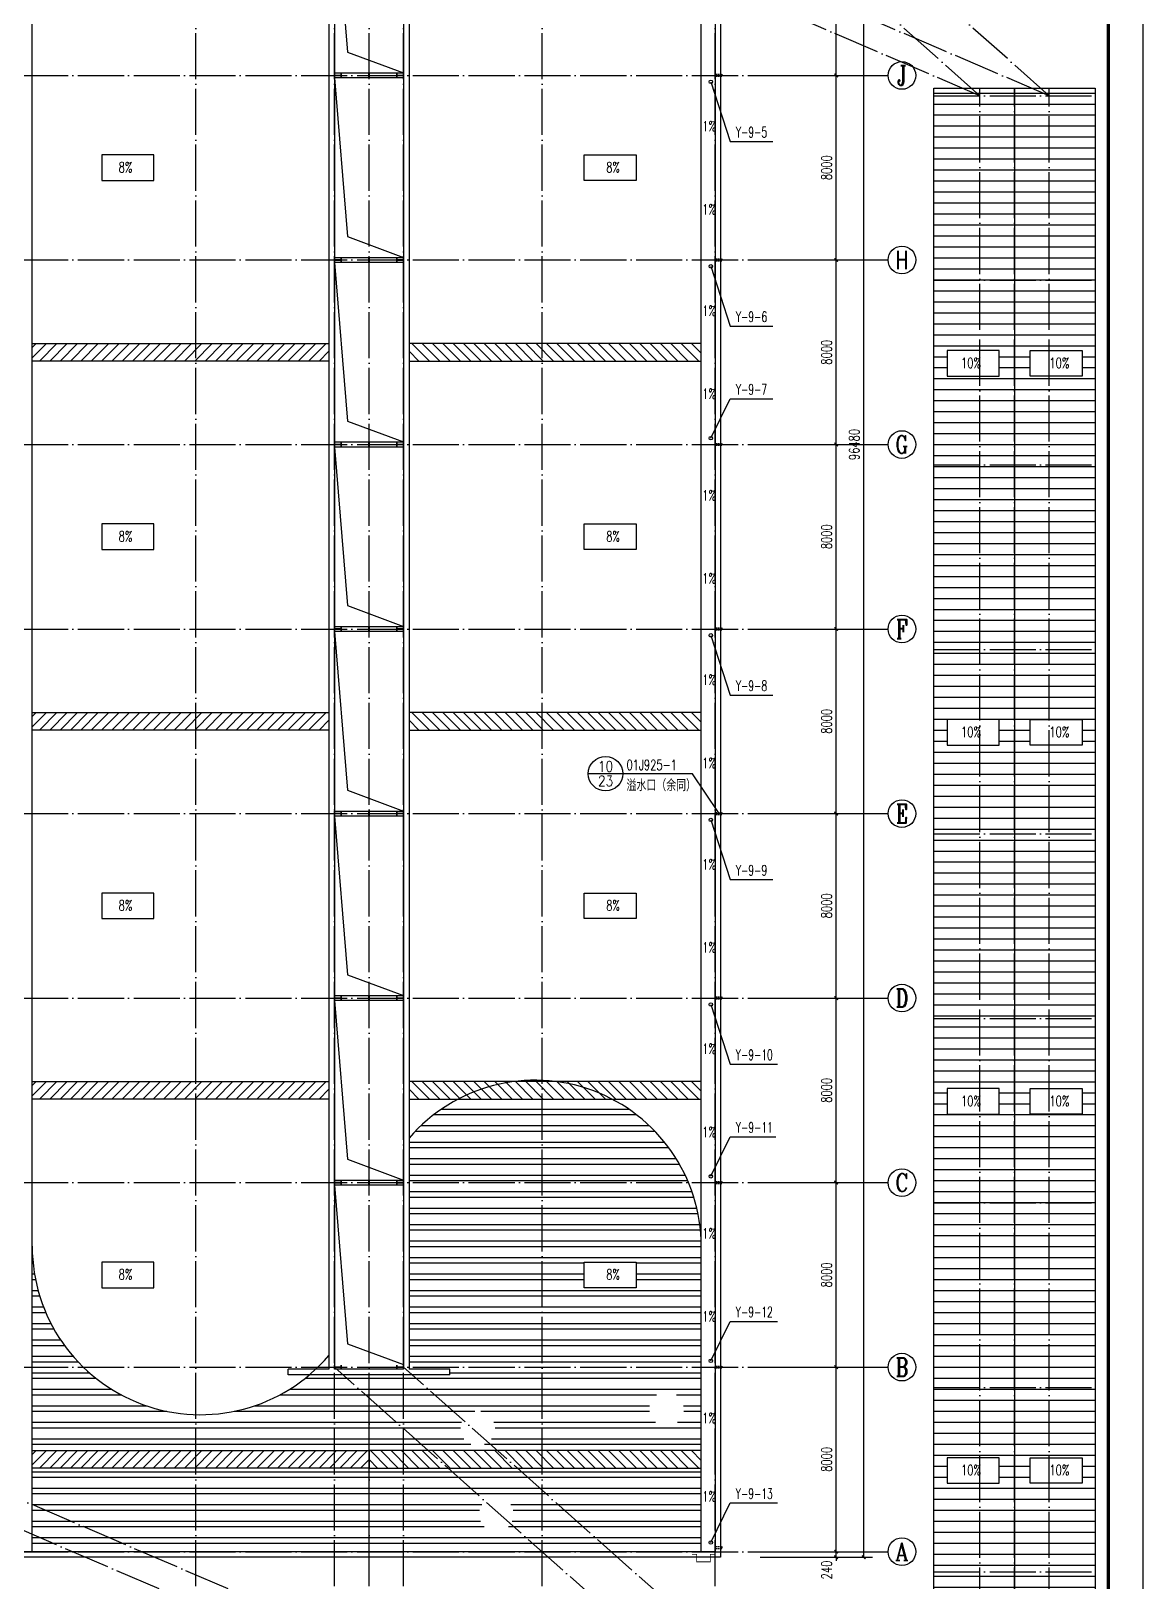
# Model space of a CAD drawing. Extents: x 14168272 to 29396535, y -812963 to 33736.
# Drawn here: x 14906172 to 14954373, y -305534 to -238294 of the extents above; entities that cross this region are included whole.
import ezdxf
from ezdxf.enums import TextEntityAlignment as Align

# ---------------------------------------------------------------- set-up
doc = ezdxf.new("R2010")
doc.units = 0
doc.header["$LTSCALE"] = 1000
doc.header["$MEASUREMENT"] = 0
doc.linetypes.add('DASH', pattern=[0.35, 0.25, -0.1])
doc.linetypes.add('DOTE', pattern=[2.42, 2, -0.2, 0.02, -0.2])
for name, color, linetype in [('AXIS', 3, 'Continuous'), ('AXIS_TEXT', 7, 'Continuous'), ('COLUMN', 2, 'Continuous'), ('DIM_IDEN', 3, 'Continuous'), ('DIM_SYMB', 3, 'Continuous'), ('DIM_雨水', 3, 'Continuous'), ('DOTE', 8, 'DOTE'), ('PUB_DIM', 3, 'Continuous'), ('PUB_TEXT', 7, 'Continuous'), ('TK', 4, 'Continuous'), ('TWT_TEXT', 7, 'Continuous'), ('VPIPE-雨水', 4, 'Continuous'), ('WALL-PARAPET', 6, 'Continuous'), ('填充', 251, 'Continuous'), ('采光带', 4, 'Continuous')]:
    doc.layers.add(name, color=color, linetype=linetype)
doc.styles.add('_TCH_AXIS', font='COMPLEX', dxfattribs={"bigfont": 'GBCBIG'})
doc.styles.add('_TCH_DIM', font='SIMPLEX', dxfattribs={"bigfont": 'GBCBIG'})
doc.styles.add('_TCH_DIM_T3', font='SIMPLEX', dxfattribs={"width": 0.705882, "bigfont": 'GBCBIG'})
doc.styles.add('_TCH_LABEL', font='COMPLEX', dxfattribs={"bigfont": 'GBCBIG'})
doc.styles.add('_TWT_SERIAL', font='COMPLEX', dxfattribs={"width": 0.8, "height": 3, "bigfont": 'HZTXT'})
doc.styles.add('COMPLEX', font='COMPLEX')
doc.dimstyles.new('_TCH_ARCH&&150', dxfattribs={"dimtxt": 446.25, "dimasz": 150, "dimexe": 375, "dimexo": 450, "dimgap": 189.375, "dimtad": 1, "dimdec": 0, "dimzin": 0, "dimdsep": 46, "dimtxsty": '_TCH_DIM_T3', "dimblk": 'ARCHTICK', "dimcen": 0.09, "dimclrt": 7, "dimazin": 2, "dimtfac": 1, "dimtdec": 0, "dimtix": 1, "dimtmove": 2, "dimatfit": 3, "dimfxl": 0, "dimtolj": 1, "dimtzin": 0, "dimarcsym": 0})

# ---------------------------------------------------------------- blocks, each defined once
blk = doc.blocks.new('A$C0FCD69EC')
at = {"layer": 'COLUMN'}
blk.add_hatch(color=256, dxfattribs=at).paths.add_polyline_path([(300, 180), (294, 180), (294, 94), (6, 94), (6, 180), (0, 180), (0, 0), (6, 0), (6, 86), (294, 86), (294, 0), (300, 0)])
blk.add_lwpolyline([(300, 0), (294, 0), (294, 86), (6, 86), (6, 0), (0, 0), (0, 180), (6, 180), (6, 94), (294, 94), (294, 180), (300, 180)], close=True, dxfattribs=at)
blk = doc.blocks.new('A$C22C4548D')
blk.add_line((0, 10), (300, 10))
blk.add_lwpolyline([(30, 20), (270, 20), (270, 0), (30, 0)], close=True)
blk = doc.blocks.new('GeYuanFrame_16784812', base_point=(20.09, 4.53))
at = {"layer": 'TK'}
blk.add_lwpolyline([(20.09, 4.53), (20.09, 598.53), (1071.09, 598.53), (1071.09, 4.53)], close=True, dxfattribs=at)
at = {"layer": 'TK', "const_width": 1}
blk.add_lwpolyline([(45.09, 588.53), (1061.09, 588.53), (1061.09, 14.53), (45.09, 14.53)], close=True, dxfattribs=at)
blk = doc.blocks.new('_AXISO')
blk.add_circle((0, 0), 0.5)
at = {"layer": 'AXIS_TEXT', "style": 'COMPLEX', "width": 1.041667}
blk.add_attdef('A', text='', height=0.56, dxfattribs=at).set_placement((-0.25, -0.28), (0.25, -0.28), align=Align.FIT)
blk = doc.blocks.new('_ArchTick')
at = {"color": 0, "linetype": 'ByBlock', "const_width": 0.4}
blk.add_lwpolyline([(-0.5, -0.5), (0.5, 0.5)], dxfattribs=at)
blk = doc.blocks.new('*D250')
at = {"layer": 'AXIS', "color": 0, "lineweight": -2}
for p, q in [((14937773, -207980), (14942648, -207980)), ((14942273, -304460), (14942273, -207980)), ((14937773, -304460), (14942648, -304460))]:
    blk.add_line(p, q, dxfattribs=at)
at = {"layer": 'Defpoints', "color": 0}
for p in [(14937323, -207980), (14942273, -207980), (14937323, -304460)]:
    blk.add_point(p, dxfattribs=at)
at = {"layer": 'AXIS', "color": 0, "lineweight": -2, "xscale": 150, "yscale": 150, "zscale": 150}
for p, rotation in [((14942273, -207980), 90), ((14942273, -304460), 270)]:
    blk.add_blockref('_ArchTick', p, dxfattribs=dict(at, rotation=rotation))
at = {"layer": 'AXIS', "color": 7, "insert": (14941860, -256220), "char_height": 446.2, "attachment_point": 5, "rotation": 90, "style": '_TCH_DIM_T3'}
blk.add_mtext('\\A1;96480', dxfattribs=at)
blk = doc.blocks.new('*D251')
at = {"layer": 'AXIS', "color": 0, "lineweight": -2}
for p, q in [((14937773, -304220), (14941448, -304220)), ((14937773, -304460), (14941448, -304460)), ((14941073, -304220), (14941073, -304070)), ((14941073, -304460), (14941073, -304220)), ((14941073, -304460), (14941073, -304610))]:
    blk.add_line(p, q, dxfattribs=at)
at = {"layer": 'Defpoints', "color": 0}
for p in [(14937323, -304220), (14937323, -304460), (14941073, -304220)]:
    blk.add_point(p, dxfattribs=at)
at = {"layer": 'AXIS', "color": 0, "lineweight": -2, "xscale": 150, "yscale": 150, "zscale": 150}
for p, rotation in [((14941073, -304220), 270), ((14941073, -304460), 90)]:
    blk.add_blockref('_ArchTick', p, dxfattribs=dict(at, rotation=rotation))
at = {"layer": 'AXIS', "color": 7, "insert": (14940660, -305015), "char_height": 446.2, "attachment_point": 5, "rotation": 90, "style": '_TCH_DIM_T3'}
blk.add_mtext('\\A1;240', dxfattribs=at)
blk = doc.blocks.new('*D252')
at = {"layer": 'AXIS', "color": 0, "lineweight": -2}
for p, q in [((14937773, -296220), (14941448, -296220)), ((14941073, -304220), (14941073, -296220)), ((14937773, -304220), (14941448, -304220))]:
    blk.add_line(p, q, dxfattribs=at)
at = {"layer": 'Defpoints', "color": 0}
for p in [(14937323, -296220), (14941073, -296220), (14937323, -304220)]:
    blk.add_point(p, dxfattribs=at)
at = {"layer": 'AXIS', "color": 0, "lineweight": -2, "xscale": 150, "yscale": 150, "zscale": 150}
for p, rotation in [((14941073, -296220), 90), ((14941073, -304220), 270)]:
    blk.add_blockref('_ArchTick', p, dxfattribs=dict(at, rotation=rotation))
at = {"layer": 'AXIS', "color": 7, "insert": (14940660, -300220), "char_height": 446.2, "attachment_point": 5, "rotation": 90, "style": '_TCH_DIM_T3'}
blk.add_mtext('\\A1;8000', dxfattribs=at)
blk = doc.blocks.new('*D253')
at = {"layer": 'AXIS', "color": 0, "lineweight": -2}
for p, q in [((14937773, -288220), (14941448, -288220)), ((14941073, -296220), (14941073, -288220)), ((14937773, -296220), (14941448, -296220))]:
    blk.add_line(p, q, dxfattribs=at)
at = {"layer": 'Defpoints', "color": 0}
for p in [(14937323, -288220), (14941073, -288220), (14937323, -296220)]:
    blk.add_point(p, dxfattribs=at)
at = {"layer": 'AXIS', "color": 0, "lineweight": -2, "xscale": 150, "yscale": 150, "zscale": 150}
for p, rotation in [((14941073, -288220), 90), ((14941073, -296220), 270)]:
    blk.add_blockref('_ArchTick', p, dxfattribs=dict(at, rotation=rotation))
at = {"layer": 'AXIS', "color": 7, "insert": (14940660, -292220), "char_height": 446.2, "attachment_point": 5, "rotation": 90, "style": '_TCH_DIM_T3'}
blk.add_mtext('\\A1;8000', dxfattribs=at)
blk = doc.blocks.new('*D254')
at = {"layer": 'AXIS', "color": 0, "lineweight": -2}
for p, q in [((14937773, -280220), (14941448, -280220)), ((14941073, -288220), (14941073, -280220)), ((14937773, -288220), (14941448, -288220))]:
    blk.add_line(p, q, dxfattribs=at)
at = {"layer": 'Defpoints', "color": 0}
for p in [(14937323, -280220), (14941073, -280220), (14937323, -288220)]:
    blk.add_point(p, dxfattribs=at)
at = {"layer": 'AXIS', "color": 0, "lineweight": -2, "xscale": 150, "yscale": 150, "zscale": 150}
for p, rotation in [((14941073, -280220), 90), ((14941073, -288220), 270)]:
    blk.add_blockref('_ArchTick', p, dxfattribs=dict(at, rotation=rotation))
at = {"layer": 'AXIS', "color": 7, "insert": (14940660, -284220), "char_height": 446.2, "attachment_point": 5, "rotation": 90, "style": '_TCH_DIM_T3'}
blk.add_mtext('\\A1;8000', dxfattribs=at)
blk = doc.blocks.new('*D255')
at = {"layer": 'AXIS', "color": 0, "lineweight": -2}
for p, q in [((14937773, -272220), (14941448, -272220)), ((14941073, -280220), (14941073, -272220)), ((14937773, -280220), (14941448, -280220))]:
    blk.add_line(p, q, dxfattribs=at)
at = {"layer": 'Defpoints', "color": 0}
for p in [(14937323, -272220), (14941073, -272220), (14937323, -280220)]:
    blk.add_point(p, dxfattribs=at)
at = {"layer": 'AXIS', "color": 0, "lineweight": -2, "xscale": 150, "yscale": 150, "zscale": 150}
for p, rotation in [((14941073, -272220), 90), ((14941073, -280220), 270)]:
    blk.add_blockref('_ArchTick', p, dxfattribs=dict(at, rotation=rotation))
at = {"layer": 'AXIS', "color": 7, "insert": (14940660, -276220), "char_height": 446.2, "attachment_point": 5, "rotation": 90, "style": '_TCH_DIM_T3'}
blk.add_mtext('\\A1;8000', dxfattribs=at)
blk = doc.blocks.new('*D256')
at = {"layer": 'AXIS', "color": 0, "lineweight": -2}
for p, q in [((14937773, -264220), (14941448, -264220)), ((14941073, -272220), (14941073, -264220)), ((14937773, -272220), (14941448, -272220))]:
    blk.add_line(p, q, dxfattribs=at)
at = {"layer": 'Defpoints', "color": 0}
for p in [(14937323, -264220), (14941073, -264220), (14937323, -272220)]:
    blk.add_point(p, dxfattribs=at)
at = {"layer": 'AXIS', "color": 0, "lineweight": -2, "xscale": 150, "yscale": 150, "zscale": 150}
for p, rotation in [((14941073, -264220), 90), ((14941073, -272220), 270)]:
    blk.add_blockref('_ArchTick', p, dxfattribs=dict(at, rotation=rotation))
at = {"layer": 'AXIS', "color": 7, "insert": (14940660, -268220), "char_height": 446.2, "attachment_point": 5, "rotation": 90, "style": '_TCH_DIM_T3'}
blk.add_mtext('\\A1;8000', dxfattribs=at)
blk = doc.blocks.new('*D257')
at = {"layer": 'AXIS', "color": 0, "lineweight": -2}
for p, q in [((14937773, -256220), (14941448, -256220)), ((14941073, -264220), (14941073, -256220)), ((14937773, -264220), (14941448, -264220))]:
    blk.add_line(p, q, dxfattribs=at)
at = {"layer": 'Defpoints', "color": 0}
for p in [(14937323, -256220), (14941073, -256220), (14937323, -264220)]:
    blk.add_point(p, dxfattribs=at)
at = {"layer": 'AXIS', "color": 0, "lineweight": -2, "xscale": 150, "yscale": 150, "zscale": 150}
for p, rotation in [((14941073, -256220), 90), ((14941073, -264220), 270)]:
    blk.add_blockref('_ArchTick', p, dxfattribs=dict(at, rotation=rotation))
at = {"layer": 'AXIS', "color": 7, "insert": (14940660, -260220), "char_height": 446.2, "attachment_point": 5, "rotation": 90, "style": '_TCH_DIM_T3'}
blk.add_mtext('\\A1;8000', dxfattribs=at)
blk = doc.blocks.new('*D258')
at = {"layer": 'AXIS', "color": 0, "lineweight": -2}
for p, q in [((14937773, -248220), (14941448, -248220)), ((14941073, -256220), (14941073, -248220)), ((14937773, -256220), (14941448, -256220))]:
    blk.add_line(p, q, dxfattribs=at)
at = {"layer": 'Defpoints', "color": 0}
for p in [(14937323, -248220), (14941073, -248220), (14937323, -256220)]:
    blk.add_point(p, dxfattribs=at)
at = {"layer": 'AXIS', "color": 0, "lineweight": -2, "xscale": 150, "yscale": 150, "zscale": 150}
for p, rotation in [((14941073, -248220), 90), ((14941073, -256220), 270)]:
    blk.add_blockref('_ArchTick', p, dxfattribs=dict(at, rotation=rotation))
at = {"layer": 'AXIS', "color": 7, "insert": (14940660, -252220), "char_height": 446.2, "attachment_point": 5, "rotation": 90, "style": '_TCH_DIM_T3'}
blk.add_mtext('\\A1;8000', dxfattribs=at)
blk = doc.blocks.new('*D259')
at = {"layer": 'AXIS', "color": 0, "lineweight": -2}
for p, q in [((14937773, -240220), (14941448, -240220)), ((14941073, -248220), (14941073, -240220)), ((14937773, -248220), (14941448, -248220))]:
    blk.add_line(p, q, dxfattribs=at)
at = {"layer": 'Defpoints', "color": 0}
for p in [(14937323, -240220), (14941073, -240220), (14937323, -248220)]:
    blk.add_point(p, dxfattribs=at)
at = {"layer": 'AXIS', "color": 0, "lineweight": -2, "xscale": 150, "yscale": 150, "zscale": 150}
for p, rotation in [((14941073, -240220), 90), ((14941073, -248220), 270)]:
    blk.add_blockref('_ArchTick', p, dxfattribs=dict(at, rotation=rotation))
at = {"layer": 'AXIS', "color": 7, "insert": (14940660, -244220), "char_height": 446.2, "attachment_point": 5, "rotation": 90, "style": '_TCH_DIM_T3'}
blk.add_mtext('\\A1;8000', dxfattribs=at)
blk = doc.blocks.new('*D260')
at = {"layer": 'AXIS', "color": 0, "lineweight": -2}
for p, q in [((14937773, -232220), (14941448, -232220)), ((14941073, -240220), (14941073, -232220)), ((14937773, -240220), (14941448, -240220))]:
    blk.add_line(p, q, dxfattribs=at)
at = {"layer": 'Defpoints', "color": 0}
for p in [(14937323, -232220), (14941073, -232220), (14937323, -240220)]:
    blk.add_point(p, dxfattribs=at)
at = {"layer": 'AXIS', "color": 0, "lineweight": -2, "xscale": 150, "yscale": 150, "zscale": 150}
for p, rotation in [((14941073, -232220), 90), ((14941073, -240220), 270)]:
    blk.add_blockref('_ArchTick', p, dxfattribs=dict(at, rotation=rotation))
at = {"layer": 'AXIS', "color": 7, "insert": (14940660, -236220), "char_height": 446.2, "attachment_point": 5, "rotation": 90, "style": '_TCH_DIM_T3'}
blk.add_mtext('\\A1;8000', dxfattribs=at)

msp = doc.modelspace()

# ---------------------------------------------------------------- hatches: boundary and pattern name
at = {"layer": '填充', "ltscale": 0.5}
h = msp.add_hatch(dxfattribs=at)
h.set_pattern_fill('ANSI31', color=256, scale=300, angle=315, style=0)
h.set_pattern_definition([(0, (0, 0), (1e-13, 476.25), [])])
h.paths.add_polyline_path([(14948807.3, -240770.3), (14945307.3, -240770.3), (14945307.3, -293160.4), (14947084.8, -293160.4), (14948807.3, -293160.4)])
h.paths.add_polyline_path([(14948135.8, -284146.4), (14948135.8, -285254.2), (14945878.8, -285254.2), (14945878.8, -284146.4)], flags=16)
h.paths.add_polyline_path([(14945878.8, -269254.2), (14945878.8, -268146.4), (14948135.8, -268146.4), (14948135.8, -269254.2)], flags=16)
h.paths.add_polyline_path([(14945878.8, -253254.2), (14945878.8, -252146.4), (14948135.8, -252146.4), (14948135.8, -253254.2)], flags=16)
h.paths.add_polyline_path([(14948807.3, -293160.4), (14947084.8, -293160.4), (14945307.3, -293160.4), (14945307.3, -321430.3), (14948807.3, -321430.3)])
h.paths.add_polyline_path([(14948135.8, -300146.4), (14948135.8, -301254.2), (14945878.8, -301254.2), (14945878.8, -300146.4)], flags=16)
h.paths.add_polyline_path([(14948135.8, -316146.4), (14948135.8, -317254.2), (14945878.8, -317254.2), (14945878.8, -316146.4)], flags=16)
h.paths.add_polyline_path([(14952307.3, -240770.3), (14948807.3, -240770.3), (14948807.3, -321430.3), (14952307.3, -321430.3)])
h.paths.add_polyline_path([(14951735.8, -300146.4), (14951735.8, -301254.2), (14949478.8, -301254.2), (14949478.8, -300146.4)], flags=16)
h.paths.add_polyline_path([(14949478.8, -285254.2), (14949478.8, -284146.4), (14951735.8, -284146.4), (14951735.8, -285254.2)], flags=16)
h.paths.add_polyline_path([(14951735.8, -316146.4), (14951735.8, -317254.2), (14949478.8, -317254.2), (14949478.8, -316146.4)], flags=16)
h.paths.add_polyline_path([(14949478.8, -269254.2), (14949478.8, -268146.4), (14951735.8, -268146.4), (14951735.8, -269254.2)], flags=16)
h.paths.add_polyline_path([(14949478.8, -253254.2), (14949478.8, -252146.4), (14951735.8, -252146.4), (14951735.8, -253254.2)], flags=16)
h.paths.add_polyline_path([(14946375.6, -285016.6), (14947408.7, -285016.6), (14947408.7, -284347.2), (14946375.6, -284347.2)], flags=8)
h.paths.add_polyline_path([(14946375.6, -269016.6), (14947408.7, -269016.6), (14947408.7, -268347.2), (14946375.6, -268347.2)], flags=8)
h.paths.add_polyline_path([(14946375.6, -253016.6), (14947408.7, -253016.6), (14947408.7, -252347.2), (14946375.6, -252347.2)], flags=8)
h.paths.add_polyline_path([(14944839.9, -293114.4), (14947238, -293114.4), (14947238, -292445.1), (14944839.9, -292445.1)], flags=9)
h.paths.add_polyline_path([(14946375.6, -301016.6), (14947408.7, -301016.6), (14947408.7, -300347.2), (14946375.6, -300347.2)], flags=8)
h.paths.add_polyline_path([(14946375.6, -317016.6), (14947408.7, -317016.6), (14947408.7, -316347.2), (14946375.6, -316347.2)], flags=8)
h.paths.add_polyline_path([(14944871.8, -293939.2), (14947051.2, -293939.2), (14947051.2, -293193.6), (14944871.8, -293193.6)], flags=9)
h.paths.add_polyline_path([(14950205.9, -285016.6), (14951239.1, -285016.6), (14951239.1, -284347.2), (14950205.9, -284347.2)], flags=8)
h.paths.add_polyline_path([(14950205.9, -301016.6), (14951239.1, -301016.6), (14951239.1, -300347.2), (14950205.9, -300347.2)], flags=8)
h.paths.add_polyline_path([(14950205.9, -317016.6), (14951239.1, -317016.6), (14951239.1, -316347.2), (14950205.9, -316347.2)], flags=8)
h.paths.add_polyline_path([(14950205.9, -269016.6), (14951239.1, -269016.6), (14951239.1, -268347.2), (14950205.9, -268347.2)], flags=8)
h.paths.add_polyline_path([(14950205.9, -253016.6), (14951239.1, -253016.6), (14951239.1, -252347.2), (14950205.9, -252347.2)], flags=8)
at = {"layer": '填充'}
h = msp.add_hatch(dxfattribs=at)
h.set_pattern_fill('ANSI32', color=250, scale=150, angle=315, style=0)
h.set_pattern_definition([(0, (0, 0), (2e-13, 714.375), []), (0, (238.1, -238.1), (2e-13, 714.375), [])])
h.paths.add_polyline_path([(14920822.6, -296550.3), (14919322.6, -296550.3), (14918241.8, -296550.3, -0.638767), (14906222.6, -290980.9), (14906222.6, -299840.3), (14920822.6, -299840.3)])
h.paths.add_polyline_path([(14920822.6, -300600.3), (14906222.6, -300600.3), (14906222.6, -304220.3), (14920822.6, -304220.3)])
h.paths.add_polyline_path([(14935222.6, -300600.3), (14920822.6, -300600.3), (14920822.6, -302594), (14922402.6, -302594), (14925593.5, -302594, -1), (14927093.5, -302594, -1), (14925593.5, -302594), (14922402.6, -302594), (14920822.6, -302594), (14920822.6, -304220.3), (14935026.7, -304220.3, -0.1009018), (14935222.6, -304139.6)])
h.paths.add_polyline_path([(14935222.6, -290980.9, 0.2791977), (14931358.5, -284600.3), (14924686.7, -284600.3, 0.0950382), (14922562.6, -286287.5), (14922562.6, -296310.3), (14924322.6, -296310.3), (14924322.6, -296550.3), (14922322.6, -296550.3), (14921596.1, -296550.3), (14921596.1, -298870.3), (14924787, -298870.3, -1), (14926287, -298870.3, -1), (14924787, -298870.3), (14921596.1, -298870.3), (14921596.1, -296550.3), (14920822.6, -296550.3), (14920822.6, -299840.3), (14929576.3, -299840.3), (14929576.3, -298030.3), (14932971.7, -298030.3, -1), (14934471.7, -298030.3, -1), (14932971.7, -298030.3), (14929576.3, -298030.3), (14929576.3, -299840.3), (14935222.6, -299840.3)])
h.paths.add_polyline_path([(14930145.4, -292774.3), (14930145.4, -291666.4), (14932402.5, -291666.4), (14932402.5, -292774.3)], flags=16)
h.paths.add_polyline_path([(14890822.6, -296550.3), (14889322.6, -296550.3), (14888185.6, -296550.3, -0.6329554), (14876422.6, -290980.9), (14876422.6, -299840.3), (14890822.6, -299840.3)])
h.paths.add_polyline_path([(14890822.6, -300600.3), (14876422.6, -300600.3), (14876422.6, -304139.6, -0.1009018), (14876618.4, -304220.3), (14890822.6, -304220.3)])
h.paths.add_polyline_path([(14905422.6, -300600.3), (14890822.6, -300600.3), (14890822.6, -302594), (14892402.6, -302594), (14895593.5, -302594, -1), (14897093.5, -302594, -1), (14895593.5, -302594), (14892402.6, -302594), (14890822.6, -302594), (14890822.6, -304220.3), (14905422.6, -304220.3)])
h.paths.add_polyline_path([(14905422.6, -290980.9, 0.2723168), (14901669.2, -284600.3), (14894576, -284600.3, 0.0898732), (14892562.6, -286250.5), (14892562.6, -296310.3), (14894322.6, -296310.3), (14894322.6, -296550.3), (14892322.6, -296550.3), (14891596.1, -296550.3), (14891596.1, -298870.3), (14894787, -298870.3, -1), (14896287, -298870.3, -1), (14894787, -298870.3), (14891596.1, -298870.3), (14891596.1, -296550.3), (14890822.6, -296550.3), (14890822.6, -299840.3), (14899576.3, -299840.3), (14899576.3, -298030.3), (14902971.7, -298030.3, -1), (14904471.7, -298030.3, -1), (14902971.7, -298030.3), (14899576.3, -298030.3), (14899576.3, -299840.3), (14905422.6, -299840.3)])
h.paths.add_polyline_path([(14900145.4, -292774.3), (14900145.4, -291666.4), (14902402.5, -291666.4), (14902402.5, -292774.3)], flags=16)
h.paths.add_polyline_path([(14884444.8, -298696.9), (14884444.8, -297363.8), (14883775.4, -297363.8), (14883775.4, -298696.9)], flags=24)
h.paths.add_polyline_path([(14884444.8, -300736.9), (14884444.8, -299703.8), (14883775.4, -299703.8), (14883775.4, -300736.9)], flags=9)
h.paths.add_polyline_path([(14889436, -297672.5), (14890709.1, -297672.5), (14890709.1, -297003.2), (14889436, -297003.2)], flags=24)
h.paths.add_polyline_path([(14887656, -297672.5), (14888989.1, -297672.5), (14888989.1, -297003.2), (14887656, -297003.2)], flags=24)
h.paths.add_polyline_path([(14884444.8, -303076.9), (14884444.8, -301743.8), (14883775.4, -301743.8), (14883775.4, -303076.9)], flags=24)
h.paths.add_polyline_path([(14893425.6, -303372.9), (14895604.9, -303372.9), (14895604.9, -302627.2), (14893425.6, -302627.2)], flags=24)
h.paths.add_polyline_path([(14893149.4, -302548.1), (14895547.5, -302548.1), (14895547.5, -301878.7), (14893149.4, -301878.7)], flags=24)
h.paths.add_polyline_path([(14900992.6, -292536.6), (14901785.7, -292536.6), (14901785.7, -291867.3), (14900992.6, -291867.3)], flags=8)
h.paths.add_polyline_path([(14900397.5, -298830.1), (14902970.6, -298830.1), (14902970.6, -298059.4), (14900397.5, -298059.4)], flags=24)
h.paths.add_polyline_path([(14900527.7, -297984.4), (14902925.8, -297984.4), (14902925.8, -297315), (14900527.7, -297315)], flags=24)
h.paths.add_polyline_path([(14892656, -297672.5), (14893989.1, -297672.5), (14893989.1, -297003.2), (14892656, -297003.2)], flags=24)
h.paths.add_polyline_path([(14890936, -297672.5), (14892209.1, -297672.5), (14892209.1, -297003.2), (14890936, -297003.2)], flags=24)
h.paths.add_polyline_path([(14892637.3, -299670.1), (14894813.8, -299670.1), (14894813.8, -298899.4), (14892637.3, -298899.4)], flags=24)
h.paths.add_polyline_path([(14892343, -298824.4), (14894741.1, -298824.4), (14894741.1, -298155), (14892343, -298155)], flags=24)
h.paths.add_polyline_path([(14914444.8, -298696.9), (14914444.8, -297363.8), (14913775.4, -297363.8), (14913775.4, -298696.9)], flags=24)
h.paths.add_polyline_path([(14914444.8, -300736.9), (14914444.8, -299703.8), (14913775.4, -299703.8), (14913775.4, -300736.9)], flags=9)
h.paths.add_polyline_path([(14919436, -297672.5), (14920709.1, -297672.5), (14920709.1, -297003.2), (14919436, -297003.2)], flags=24)
h.paths.add_polyline_path([(14917656, -297672.5), (14918989.1, -297672.5), (14918989.1, -297003.2), (14917656, -297003.2)], flags=24)
h.paths.add_polyline_path([(14914444.8, -303076.9), (14914444.8, -301743.8), (14913775.4, -301743.8), (14913775.4, -303076.9)], flags=24)
h.paths.add_polyline_path([(14923425.6, -303372.9), (14925604.9, -303372.9), (14925604.9, -302627.2), (14923425.6, -302627.2)], flags=24)
h.paths.add_polyline_path([(14923149.4, -302548.1), (14925547.5, -302548.1), (14925547.5, -301878.7), (14923149.4, -301878.7)], flags=24)
h.paths.add_polyline_path([(14930992.6, -292536.6), (14931785.7, -292536.6), (14931785.7, -291867.3), (14930992.6, -291867.3)], flags=8)
h.paths.add_polyline_path([(14930397.5, -298830.1), (14932970.6, -298830.1), (14932970.6, -298059.4), (14930397.5, -298059.4)], flags=24)
h.paths.add_polyline_path([(14930527.7, -297984.4), (14932925.8, -297984.4), (14932925.8, -297315), (14930527.7, -297315)], flags=24)
h.paths.add_polyline_path([(14922656, -297672.5), (14923989.1, -297672.5), (14923989.1, -297003.2), (14922656, -297003.2)], flags=24)
h.paths.add_polyline_path([(14920936, -297672.5), (14922209.1, -297672.5), (14922209.1, -297003.2), (14920936, -297003.2)], flags=24)
h.paths.add_polyline_path([(14922637.3, -299670.1), (14924813.8, -299670.1), (14924813.8, -298899.4), (14922637.3, -298899.4)], flags=24)
h.paths.add_polyline_path([(14922343, -298824.4), (14924741.1, -298824.4), (14924741.1, -298155), (14922343, -298155)], flags=24)
at = {"layer": '采光带'}
h = msp.add_hatch(dxfattribs=at)
h.set_pattern_fill('ANSI31', color=8, scale=200, angle=-90, style=0)
h.set_pattern_definition([(225, (14685887.14, 8794378.5), (-224.506403, 224.506403), [])])
h.paths.add_polyline_path([(14919082.6, -252600.3), (14906222.6, -252600.3), (14906222.6, -251840.3), (14919082.6, -251840.3)])
h = msp.add_hatch(dxfattribs=at)
h.set_pattern_fill('ANSI31', color=8, scale=200, angle=-90, style=0)
h.set_pattern_definition([(315, (15155758, 8794378.5), (224.506403, 224.506403), [])])
h.paths.add_polyline_path([(14922562.6, -252600.3), (14935222.6, -252600.3), (14935222.6, -251840.3), (14922562.6, -251840.3)])
h = msp.add_hatch(dxfattribs=at)
h.set_pattern_fill('ANSI31', color=8, scale=200, angle=-90, style=0)
h.set_pattern_definition([(225, (14685887.14, 8778378.5), (-224.506403, 224.506403), [])])
h.paths.add_polyline_path([(14919082.6, -268600.3), (14906222.6, -268600.3), (14906222.6, -267840.3), (14919082.6, -267840.3)])
h = msp.add_hatch(dxfattribs=at)
h.set_pattern_fill('ANSI31', color=8, scale=200, angle=-90, style=0)
h.set_pattern_definition([(315, (15155758, 8778378.5), (224.506403, 224.506403), [])])
h.paths.add_polyline_path([(14922562.6, -268600.3), (14935222.6, -268600.3), (14935222.6, -267840.3), (14922562.6, -267840.3)])
h = msp.add_hatch(dxfattribs=at)
h.set_pattern_fill('ANSI31', color=8, scale=200, angle=-90, style=0)
h.set_pattern_definition([(225, (14685887.14, 8762378.5), (-224.506403, 224.506403), [])])
h.paths.add_polyline_path([(14919082.6, -284600.3), (14906222.6, -284600.3), (14906222.6, -283840.3), (14919082.6, -283840.3)])
h = msp.add_hatch(dxfattribs=at)
h.set_pattern_fill('ANSI31', color=8, scale=200, angle=-90, style=0)
h.set_pattern_definition([(315, (15155758, 8762378.5), (224.506403, 224.506403), [])])
h.paths.add_polyline_path([(14922562.6, -284600.3), (14935222.6, -284600.3), (14935222.6, -283840.3), (14922562.6, -283840.3)])
h = msp.add_hatch(dxfattribs=at)
h.set_pattern_fill('ANSI31', color=8, scale=200, angle=-90, style=0)
h.set_pattern_definition([(225, (14685887.14, 8746378.5), (-224.506403, 224.506403), [])])
h.paths.add_polyline_path([(14920822.6, -300600.3), (14906222.6, -300600.3), (14906222.6, -299840.3), (14920822.6, -299840.3)])
h = msp.add_hatch(dxfattribs=at)
h.set_pattern_fill('ANSI31', color=8, scale=200, angle=-90, style=0)
h.set_pattern_definition([(315, (15155758, 8746378.5), (224.506403, 224.506403), [])])
h.paths.add_polyline_path([(14920822.6, -300600.3), (14935222.6, -300600.3), (14935222.6, -299840.3), (14920822.6, -299840.3)])

# ---------------------------------------------------------------- linework, layer by layer
at = {"ltscale": 0.5}
for p, q in [((14906222.6, -304220.3), (14906222.6, -208220.3)), ((14935222.6, -304220.3), (14935222.6, -208220.3))]:
    msp.add_line(p, q, dxfattribs=at)
for points in [[(14875582.6, -207980.3), (14936062.6, -207980.3), (14936062.6, -304460.3), (14875582.6, -304460.3)], [(14875822.6, -208220.3), (14935822.6, -208220.3), (14935822.6, -304220.3), (14875822.6, -304220.3)], [(14922322.6, -240330.3), (14919322.6, -240330.3), (14919322.6, -240110.3), (14922322.6, -240110.3)], [(14945307.3, -240770.3), (14952307.3, -240770.3), (14952307.3, -321430.3), (14945307.3, -321430.3)], [(14909242.7, -243666.4), (14909242.7, -244774.3), (14911499.7, -244774.3), (14911499.7, -243666.4)], [(14932402.5, -243666.4), (14932402.5, -244774.3), (14930145.4, -244774.3), (14930145.4, -243666.4)], [(14922322.6, -248330.3), (14919322.6, -248330.3), (14919322.6, -248110.3), (14922322.6, -248110.3)], [(14945878.8, -252146.4), (14945878.8, -253254.2), (14948135.8, -253254.2), (14948135.8, -252146.4)], [(14951735.8, -252146.4), (14951735.8, -253254.2), (14949478.8, -253254.2), (14949478.8, -252146.4)], [(14922322.6, -256330.3), (14919322.6, -256330.3), (14919322.6, -256110.3), (14922322.6, -256110.3)], [(14909242.7, -259666.4), (14909242.7, -260774.3), (14911499.7, -260774.3), (14911499.7, -259666.4)], [(14932402.5, -259666.4), (14932402.5, -260774.3), (14930145.4, -260774.3), (14930145.4, -259666.4)], [(14922322.6, -264330.3), (14919322.6, -264330.3), (14919322.6, -264110.3), (14922322.6, -264110.3)], [(14945878.8, -268146.4), (14945878.8, -269254.2), (14948135.8, -269254.2), (14948135.8, -268146.4)], [(14951735.8, -268146.4), (14951735.8, -269254.2), (14949478.8, -269254.2), (14949478.8, -268146.4)], [(14922322.6, -272330.3), (14919322.6, -272330.3), (14919322.6, -272110.3), (14922322.6, -272110.3)], [(14909242.7, -275666.4), (14909242.7, -276774.3), (14911499.7, -276774.3), (14911499.7, -275666.4)], [(14932402.5, -275666.4), (14932402.5, -276774.3), (14930145.4, -276774.3), (14930145.4, -275666.4)], [(14922322.6, -280330.3), (14919322.6, -280330.3), (14919322.6, -280110.3), (14922322.6, -280110.3)], [(14945878.8, -284146.4), (14945878.8, -285254.2), (14948135.8, -285254.2), (14948135.8, -284146.4)], [(14951735.8, -284146.4), (14951735.8, -285254.2), (14949478.8, -285254.2), (14949478.8, -284146.4)], [(14922322.6, -288330.3), (14919322.6, -288330.3), (14919322.6, -288110.3), (14922322.6, -288110.3)], [(14909242.7, -291666.4), (14909242.7, -292774.3), (14911499.7, -292774.3), (14911499.7, -291666.4)], [(14932402.5, -291666.4), (14932402.5, -292774.3), (14930145.4, -292774.3), (14930145.4, -291666.4)], [(14945878.8, -300146.4), (14945878.8, -301254.2), (14948135.8, -301254.2), (14948135.8, -300146.4)], [(14951735.8, -300146.4), (14951735.8, -301254.2), (14949478.8, -301254.2), (14949478.8, -300146.4)]]:
    msp.add_lwpolyline(points, close=True)
for points in [[(14919322.6, -232330.3), (14919893.2, -239204.4), (14922322.6, -240110.3)], [(14919322.6, -240330.3), (14919893.2, -247204.4), (14922322.6, -248110.3)], [(14919322.6, -248330.3), (14919893.2, -255204.4), (14922322.6, -256110.3)], [(14919322.6, -256330.3), (14919893.2, -263204.4), (14922322.6, -264110.3)], [(14919322.6, -264330.3), (14919893.2, -271204.4), (14922322.6, -272110.3)], [(14919322.6, -272330.3), (14919893.2, -279204.4), (14922322.6, -280110.3)], [(14919322.6, -280330.3), (14919893.2, -287204.4), (14922322.6, -288110.3)], [(14919322.6, -288330.3), (14919893.2, -295204.4), (14922322.6, -296110.3)]]:
    msp.add_lwpolyline(points)
at = {"linetype": 'DASH', "ltscale": 0.3}
for points in [[(14935822.6, -240270.3), (14935822.6, -240170.3), (14936122.6, -240170.3), (14936122.6, -240270.3)], [(14935822.6, -248270.3), (14935822.6, -248170.3), (14936122.6, -248170.3), (14936122.6, -248270.3)], [(14935822.6, -256270.3), (14935822.6, -256170.3), (14936122.6, -256170.3), (14936122.6, -256270.3)], [(14935822.6, -264270.3), (14935822.6, -264170.3), (14936122.6, -264170.3), (14936122.6, -264270.3)], [(14935822.6, -272270.3), (14935822.6, -272170.3), (14936122.6, -272170.3), (14936122.6, -272270.3)], [(14935822.6, -280270.3), (14935822.6, -280170.3), (14936122.6, -280170.3), (14936122.6, -280270.3)], [(14935822.6, -288270.3), (14935822.6, -288170.3), (14936122.6, -288170.3), (14936122.6, -288270.3)], [(14935822.6, -296270.3), (14935822.6, -296170.3), (14936122.6, -296170.3), (14936122.6, -296270.3)], [(14935822.6, -304093.3), (14935822.6, -303993.3), (14936122.6, -303993.3), (14936122.6, -304093.3)]]:
    msp.add_lwpolyline(points, close=True, dxfattribs=at)
at = {"ltscale": 0.5, "const_width": 50}
for points in [[(14948807.3, -240770.3), (14948807.3, -321430.3)], [(14920822.6, -304220.3), (14920822.6, -296550.3)]]:
    msp.add_lwpolyline(points, dxfattribs=at)
at = {"const_width": 30}
msp.add_lwpolyline([(14935822.6, -304340.3), (14935622.6, -304340.3), (14935622.6, -304660.3), (14935022.6, -304660.3), (14935022.6, -304340.3), (14934822.6, -304340.3)], dxfattribs=at)
at = {"ltscale": 0.5}
for centre, radius, start, end in [((14928022.6, -290980.9), 7200, 0, 139.317488), ((14913522.6, -290980.9), 7300, 180, 319.60933)]:
    msp.add_arc(centre, radius, start, end, dxfattribs=at)
at = {"layer": 'AXIS'}
for p, q in [((14937322.6, -240220.3), (14943322.6, -240220.3)), ((14937322.6, -248220.3), (14943322.6, -248220.3)), ((14937322.6, -256220.3), (14943322.6, -256220.3)), ((14937322.6, -264220.3), (14943322.6, -264220.3)), ((14937322.6, -272220.3), (14943322.6, -272220.3)), ((14937322.6, -280220.3), (14943322.6, -280220.3)), ((14937322.6, -288220.3), (14943322.6, -288220.3)), ((14937322.6, -296220.3), (14943322.6, -296220.3)), ((14937322.6, -304220.3), (14943322.6, -304220.3))]:
    msp.add_line(p, q, dxfattribs=at)
at = {"layer": 'DIM_IDEN', "color": 0}
for p, q in [((14931827.3, -270491.4), (14930327.3, -270491.4)), ((14934849.7, -270491.4), (14931827.3, -270491.4)), ((14935972.6, -272170.3), (14934849.7, -270491.4))]:
    msp.add_line(p, q, dxfattribs=at)
for centre, radius in [((14931077.3, -270491.4), 750), ((14935972.6, -272170.3), 0)]:
    msp.add_circle(centre, radius, dxfattribs=at)
at = {"layer": 'DIM_SYMB'}
for points in [[(14935522.6, -238402.8, 0, 0, 0), (14935522.6, -239467.7, 120, 0, 0), (14935522.6, -239917.7, 0, 0, 0)], [(14935522.6, -242037.9, 0, 0, 0), (14935522.6, -240973, 120, 0, 0), (14935522.6, -240523, 0, 0, 0)], [(14935522.6, -246402.8, 0, 0, 0), (14935522.6, -247467.7, 120, 0, 0), (14935522.6, -247917.7, 0, 0, 0)], [(14935522.6, -250037.9, 0, 0, 0), (14935522.6, -248973, 120, 0, 0), (14935522.6, -248523, 0, 0, 0)], [(14935522.6, -254402.8, 0, 0, 0), (14935522.6, -255467.7, 120, 0, 0), (14935522.6, -255917.7, 0, 0, 0)], [(14935522.6, -258037.9, 0, 0, 0), (14935522.6, -256973, 120, 0, 0), (14935522.6, -256523, 0, 0, 0)], [(14935522.6, -262402.8, 0, 0, 0), (14935522.6, -263467.7, 120, 0, 0), (14935522.6, -263917.7, 0, 0, 0)], [(14935522.6, -266037.9, 0, 0, 0), (14935522.6, -264973, 120, 0, 0), (14935522.6, -264523, 0, 0, 0)], [(14935522.6, -270402.8, 0, 0, 0), (14935522.6, -271467.7, 120, 0, 0), (14935522.6, -271917.7, 0, 0, 0)], [(14935522.6, -274037.9, 0, 0, 0), (14935522.6, -272973, 120, 0, 0), (14935522.6, -272523, 0, 0, 0)], [(14935522.6, -278402.8, 0, 0, 0), (14935522.6, -279467.7, 120, 0, 0), (14935522.6, -279917.7, 0, 0, 0)], [(14935522.6, -282037.9, 0, 0, 0), (14935522.6, -280973, 120, 0, 0), (14935522.6, -280523, 0, 0, 0)], [(14935522.6, -286402.8, 0, 0, 0), (14935522.6, -287467.7, 120, 0, 0), (14935522.6, -287917.7, 0, 0, 0)], [(14935522.6, -290037.9, 0, 0, 0), (14935522.6, -288973, 120, 0, 0), (14935522.6, -288523, 0, 0, 0)], [(14935522.6, -294402.8, 0, 0, 0), (14935522.6, -295467.7, 120, 0, 0), (14935522.6, -295917.7, 0, 0, 0)], [(14935522.6, -298037.9, 0, 0, 0), (14935522.6, -296973, 120, 0, 0), (14935522.6, -296523, 0, 0, 0)], [(14935522.6, -302202.8, 0, 0, 0), (14935522.6, -303267.7, 120, 0, 0), (14935522.6, -303717.7, 0, 0, 0)]]:
    msp.add_lwpolyline(points, format="xyseb", dxfattribs=at)
at = {"layer": 'DIM_雨水'}
for p, q in [((14935639.3, -240495.5), (14936473.3, -243084.7)), ((14936473.3, -243084.7), (14938326, -243084.7)), ((14935639.3, -248495.5), (14936473.3, -251084.7)), ((14936473.3, -251084.7), (14938326, -251084.7)), ((14935639.3, -255945.5), (14936473.3, -254233.7)), ((14936473.3, -254233.7), (14938326, -254233.7)), ((14935639.3, -264495.5), (14936473.3, -267084.7)), ((14936473.3, -267084.7), (14938326, -267084.7)), ((14935639.3, -272495.5), (14936473.3, -275084.7)), ((14936473.3, -275084.7), (14938326, -275084.7)), ((14935639.3, -280495.5), (14936473.3, -283084.7)), ((14936473.3, -283084.7), (14938528.9, -283084.7)), ((14935639.3, -287945.5), (14936473.3, -286233.7)), ((14936473.3, -286233.7), (14938461, -286233.7)), ((14935639.3, -295945.5), (14936473.3, -294233.7)), ((14936473.3, -294233.7), (14938528.9, -294233.7)), ((14935639.3, -303820.5), (14936473.3, -302108.7)), ((14936473.3, -302108.7), (14938528.9, -302108.7))]:
    msp.add_line(p, q, dxfattribs=at)
at = {"layer": 'DOTE'}
for p, q in [((14913322.6, -305720.3), (14913322.6, -206720.3)), ((14919322.6, -305720.3), (14919322.6, -206720.3)), ((14920822.6, -305720.3), (14920822.6, -206720.3)), ((14922322.6, -305720.3), (14922322.6, -206720.3)), ((14928322.6, -305720.3), (14928322.6, -206720.3)), ((14935822.6, -305720.3), (14935822.6, -206720.3)), ((14947307.3, -241100.3), (14889322.6, -216220.3)), ((14950307.3, -241100.3), (14892322.6, -216220.3)), ((14947307.3, -241100.3), (14919322.6, -216220.3)), ((14950307.3, -241100.3), (14922322.6, -216220.3)), ((14874322.6, -240220.3), (14937322.6, -240220.3)), ((14945307.3, -241100.3), (14952307.3, -241100.3)), ((14947307.3, -321430.3), (14947307.3, -240770.3)), ((14948807.3, -321430.3), (14948807.3, -240770.3)), ((14950307.3, -321430.3), (14950307.3, -240770.3)), ((14874322.6, -248220.3), (14937322.6, -248220.3)), ((14945307.3, -249100.3), (14952307.3, -249100.3)), ((14874322.6, -256220.3), (14937322.6, -256220.3)), ((14945307.3, -257100.3), (14952307.3, -257100.3)), ((14874322.6, -264220.3), (14937322.6, -264220.3)), ((14945307.3, -265100.3), (14952307.3, -265100.3)), ((14874322.6, -272220.3), (14937322.6, -272220.3)), ((14945307.3, -273100.3), (14952307.3, -273100.3)), ((14874322.6, -280220.3), (14937322.6, -280220.3)), ((14945307.3, -281100.3), (14952307.3, -281100.3)), ((14874322.6, -288220.3), (14937322.6, -288220.3)), ((14945307.3, -289100.3), (14952307.3, -289100.3)), ((14874322.6, -296220.3), (14937322.6, -296220.3)), ((14947307.3, -321100.3), (14889322.6, -296220.3)), ((14950307.3, -321100.3), (14892322.6, -296220.3)), ((14947307.3, -321100.3), (14919322.6, -296220.3)), ((14950307.3, -321100.3), (14922322.6, -296220.3)), ((14945307.3, -297100.3), (14952307.3, -297100.3)), ((14874322.6, -304220.3), (14937322.6, -304220.3)), ((14945307.3, -305100.3), (14952307.3, -305100.3))]:
    msp.add_line(p, q, dxfattribs=at)
at = {"layer": 'PUB_DIM'}
for points in [[(14910993.5, -244582.6, 0, 0, 0), (14909968.5, -244582.6, 120, 0, 0), (14909518.5, -244582.6, 0, 0, 0)], [(14930651.6, -244582.6, 0, 0, 0), (14931676.6, -244582.6, 120, 0, 0), (14932126.6, -244582.6, 0, 0, 0)], [(14947629.6, -253062.5, 0, 0, 0), (14946604.6, -253062.5, 120, 0, 0), (14946154.6, -253062.5, 0, 0, 0)], [(14949985, -253062.5, 0, 0, 0), (14951010, -253062.5, 120, 0, 0), (14951460, -253062.5, 0, 0, 0)], [(14910993.5, -260582.6, 0, 0, 0), (14909968.5, -260582.6, 120, 0, 0), (14909518.5, -260582.6, 0, 0, 0)], [(14930651.6, -260582.6, 0, 0, 0), (14931676.6, -260582.6, 120, 0, 0), (14932126.6, -260582.6, 0, 0, 0)], [(14947629.6, -269062.5, 0, 0, 0), (14946604.6, -269062.5, 120, 0, 0), (14946154.6, -269062.5, 0, 0, 0)], [(14949985, -269062.5, 0, 0, 0), (14951010, -269062.5, 120, 0, 0), (14951460, -269062.5, 0, 0, 0)], [(14910993.5, -276582.6, 0, 0, 0), (14909968.5, -276582.6, 120, 0, 0), (14909518.5, -276582.6, 0, 0, 0)], [(14930651.6, -276582.6, 0, 0, 0), (14931676.6, -276582.6, 120, 0, 0), (14932126.6, -276582.6, 0, 0, 0)], [(14947629.6, -285062.5, 0, 0, 0), (14946604.6, -285062.5, 120, 0, 0), (14946154.6, -285062.5, 0, 0, 0)], [(14949985, -285062.5, 0, 0, 0), (14951010, -285062.5, 120, 0, 0), (14951460, -285062.5, 0, 0, 0)], [(14910993.5, -292582.6, 0, 0, 0), (14909968.5, -292582.6, 120, 0, 0), (14909518.5, -292582.6, 0, 0, 0)], [(14930651.6, -292582.6, 0, 0, 0), (14931676.6, -292582.6, 120, 0, 0), (14932126.6, -292582.6, 0, 0, 0)], [(14947629.6, -301062.5, 0, 0, 0), (14946604.6, -301062.5, 120, 0, 0), (14946154.6, -301062.5, 0, 0, 0)], [(14949985, -301062.5, 0, 0, 0), (14951010, -301062.5, 120, 0, 0), (14951460, -301062.5, 0, 0, 0)]]:
    msp.add_lwpolyline(points, format="xyseb", dxfattribs=at)
at = {"layer": 'VPIPE-雨水', "linetype": 'Continuous'}
for centre in [(14935639.3, -240495.5), (14935639.3, -248495.5), (14935639.3, -255945.5), (14935639.3, -264495.5), (14935639.3, -272495.5), (14935639.3, -280495.5), (14935639.3, -287945.5), (14935639.3, -295945.5), (14935639.3, -303820.5)]:
    msp.add_circle(centre, 75, dxfattribs=at)
at = {"layer": 'WALL-PARAPET'}
for p, q in [((14919082.6, -216130.3), (14919082.6, -296310.3)), ((14919322.6, -216130.3), (14919322.6, -296310.3)), ((14922322.6, -216130.3), (14922322.6, -296310.3)), ((14922562.6, -216130.3), (14922562.6, -296310.3)), ((14919082.6, -296310.3), (14917322.6, -296310.3)), ((14917322.6, -296550.3), (14917322.6, -296310.3)), ((14922322.6, -296310.3), (14919322.6, -296310.3)), ((14924322.6, -296310.3), (14922562.6, -296310.3)), ((14924322.6, -296550.3), (14924322.6, -296310.3)), ((14919322.6, -296550.3), (14917322.6, -296550.3)), ((14922322.6, -296550.3), (14919322.6, -296550.3)), ((14924322.6, -296550.3), (14922322.6, -296550.3))]:
    msp.add_line(p, q, dxfattribs=at)
at = {"layer": '采光带', "color": 8}
for points in [[(14919082.6, -252600.3), (14906222.6, -252600.3), (14906222.6, -251840.3), (14919082.6, -251840.3)], [(14922562.6, -252600.3), (14935222.6, -252600.3), (14935222.6, -251840.3), (14922562.6, -251840.3)], [(14919082.6, -268600.3), (14906222.6, -268600.3), (14906222.6, -267840.3), (14919082.6, -267840.3)], [(14922562.6, -268600.3), (14935222.6, -268600.3), (14935222.6, -267840.3), (14922562.6, -267840.3)], [(14919082.6, -284600.3), (14906222.6, -284600.3), (14906222.6, -283840.3), (14919082.6, -283840.3)], [(14922562.6, -284600.3), (14935222.6, -284600.3), (14935222.6, -283840.3), (14922562.6, -283840.3)], [(14920822.6, -300600.3), (14906222.6, -300600.3), (14906222.6, -299840.3), (14920822.6, -299840.3)], [(14920822.6, -300600.3), (14935222.6, -300600.3), (14935222.6, -299840.3), (14920822.6, -299840.3)]]:
    msp.add_lwpolyline(points, close=True, dxfattribs=at)

# ---------------------------------------------------------------- block references
at = {"xscale": 150, "yscale": 150, "zscale": 150, "rotation": 270}
msp.add_blockref('GeYuanFrame_16784812', (14865272.6, -181520.3), dxfattribs=at)
at = {"rotation": 90.00000000000001}
for p in [(14920832.6, -240374.4), (14920832.6, -248374.4), (14920832.6, -256374.4), (14920832.6, -264374.4), (14920832.6, -272374.4), (14920832.6, -280374.4), (14920832.6, -288374.4)]:
    msp.add_blockref('A$C22C4548D', p, dxfattribs=at)
at = {"layer": 'AXIS'}
ref = msp.add_blockref('_AXISO', (14943922.6, -240220.3), dxfattribs=dict(at, xscale=1200, yscale=1200, zscale=1200))
ref.add_attrib('A', 'J', dxfattribs={"layer": 'AXIS_TEXT', "ltscale": 0.5, "height": 866.7, "style": '_TCH_AXIS', "width": 0.909091}).set_placement((14943716.2, -240653.7), (14944128.9, -240653.7), align=Align.FIT)
ref = msp.add_blockref('_AXISO', (14943922.6, -248220.3), dxfattribs=dict(at, xscale=1200, yscale=1200, zscale=1200))
ref.add_attrib('A', 'H', dxfattribs={"layer": 'AXIS_TEXT', "ltscale": 0.5, "height": 798.8, "style": '_TCH_AXIS', "width": 0.7}).set_placement((14943656.3, -248619.7), (14944188.8, -248619.7), align=Align.FIT)
ref = msp.add_blockref('_AXISO', (14943922.6, -256220.3), dxfattribs=dict(at, xscale=1200, yscale=1200, zscale=1200))
ref.add_attrib('A', 'G', dxfattribs={"layer": 'AXIS_TEXT', "ltscale": 0.5, "height": 781.2, "style": '_TCH_AXIS', "width": 0.833333}).set_placement((14943643.6, -256610.9), (14944201.6, -256610.9), align=Align.FIT)
ref = msp.add_blockref('_AXISO', (14943922.6, -264220.3), dxfattribs=dict(at, xscale=1200, yscale=1200, zscale=1200))
ref.add_attrib('A', 'F', dxfattribs={"layer": 'AXIS_TEXT', "ltscale": 0.5, "height": 816.3, "style": '_TCH_AXIS', "width": 0.8125}).set_placement((14943669.9, -264628.5), (14944175.2, -264628.5), align=Align.FIT)
ref = msp.add_blockref('_AXISO', (14943922.6, -272220.3), dxfattribs=dict(at, xscale=1200, yscale=1200, zscale=1200))
ref.add_attrib('A', 'E', dxfattribs={"layer": 'AXIS_TEXT', "ltscale": 0.5, "height": 816.3, "style": '_TCH_AXIS', "width": 0.8125}).set_placement((14943669.9, -272628.5), (14944175.2, -272628.5), align=Align.FIT)
ref = msp.add_blockref('_AXISO', (14943922.6, -280220.3), dxfattribs=dict(at, xscale=1200, yscale=1200, zscale=1200))
ref.add_attrib('A', 'D', dxfattribs={"layer": 'AXIS_TEXT', "ltscale": 0.5, "height": 798.8, "style": '_TCH_AXIS', "width": 0.823529}).set_placement((14943656.3, -280619.7), (14944188.8, -280619.7), align=Align.FIT)
ref = msp.add_blockref('_AXISO', (14943922.6, -288220.3), dxfattribs=dict(at, xscale=1200, yscale=1200, zscale=1200))
ref.add_attrib('A', 'C', dxfattribs={"layer": 'AXIS_TEXT', "ltscale": 0.5, "height": 781.2, "style": '_TCH_AXIS'}).set_placement((14943643.6, -288610.9), (14944201.6, -288610.9), align=Align.FIT)
ref = msp.add_blockref('_AXISO', (14943922.6, -296220.3), dxfattribs=dict(at, xscale=1200, yscale=1200, zscale=1200))
ref.add_attrib('A', 'B', dxfattribs={"layer": 'AXIS_TEXT', "ltscale": 0.5, "height": 798.8, "style": '_TCH_AXIS', "width": 0.823529}).set_placement((14943656.3, -296619.7), (14944188.8, -296619.7), align=Align.FIT)
ref = msp.add_blockref('_AXISO', (14943922.6, -304220.3), dxfattribs=dict(at, xscale=1200, yscale=1200, zscale=1200))
ref.add_attrib('A', 'A', dxfattribs={"layer": 'AXIS_TEXT', "ltscale": 0.5, "height": 763.6, "style": '_TCH_AXIS', "width": 0.888889}).set_placement((14943631.7, -304602.2), (14944213.5, -304602.2), align=Align.FIT)
at = {"layer": 'COLUMN', "xscale": -1}
for p in [(14919622.6, -240310.3), (14922322.6, -240310.3), (14919622.6, -248310.3), (14922322.6, -248310.3), (14919622.6, -256310.3), (14922322.6, -256310.3), (14919622.6, -264310.3), (14922322.6, -264310.3), (14919622.6, -272310.3), (14922322.6, -272310.3), (14919622.6, -280310.3), (14922322.6, -280310.3), (14919622.6, -288310.3), (14922322.6, -288310.3), (14919622.6, -296310.3), (14922322.6, -296310.3)]:
    msp.add_blockref('A$C0FCD69EC', p, dxfattribs=at)

# ---------------------------------------------------------------- texts
at = {"layer": 'PUB_TEXT', "style": '_TCH_DIM', "width": 0.705882}
for s, p in [('1%%%', (14935267.6, -242641.7)), ('8%', (14909971, -244425.1)), ('8%', (14931104.1, -244425.1)), ('1%%%', (14935267.6, -246245.3)), ('1%%%', (14935267.6, -250641.7)), ('10%', (14946487.1, -252905)), ('10%', (14950317.5, -252905)), ('1%%%', (14935267.6, -254245.3)), ('1%%%', (14935267.6, -258641.7)), ('8%', (14909971, -260425.1)), ('8%', (14931104.1, -260425.1)), ('1%%%', (14935267.6, -262245.3)), ('1%%%', (14935267.6, -266641.7)), ('10%', (14946487.1, -268905)), ('10%', (14950317.5, -268905)), ('1%%%', (14935267.6, -270245.3)), ('1%%%', (14935267.6, -274641.7)), ('8%', (14909971, -276425.1)), ('8%', (14931104.1, -276425.1)), ('1%%%', (14935267.6, -278245.3)), ('1%%%', (14935267.6, -282641.7)), ('10%', (14946487.1, -284905)), ('10%', (14950317.5, -284905)), ('1%%%', (14935267.6, -286245.3)), ('1%%%', (14935267.6, -290641.7)), ('8%', (14909971, -292425.1)), ('8%', (14931104.1, -292425.1)), ('1%%%', (14935267.6, -294245.3)), ('1%%%', (14935267.6, -298641.7)), ('10%', (14946487.1, -300905)), ('10%', (14950317.5, -300905)), ('1%%%', (14935267.6, -302045.3))]:
    msp.add_text(s, height=446.25, dxfattribs=at).set_placement(p)
at = {"layer": 'PUB_TEXT', "color": 0, "style": '_TCH_LABEL'}
for s, height, width, p, p2 in [('10', 458.07, 1.1455, (14930751.6, -270404.4), (14931403.1, -270404.4)), ('23', 455.78, 1.095516, (14930747.7, -271034.3), (14931406.9, -271034.3))]:
    msp.add_text(s, height=height, dxfattribs=dict(at, width=width)).set_placement(p, p2, align=Align.FIT)
at = {"layer": 'PUB_TEXT', "color": 0, "style": '_TCH_LABEL', "width": 0.705882}
msp.add_text('01J925-1', height=446.25, dxfattribs=at).set_placement((14931984.8, -270331.4))
at = {"layer": 'PUB_TEXT', "color": 0, "style": '_TCH_LABEL'}
msp.add_text('溢水口（余同）', height=506.38, dxfattribs=at).set_placement((14931984.8, -271249.1))
at = {"layer": 'TWT_TEXT', "style": '_TWT_SERIAL', "width": 0.64}
for s, p in [('Y-9-5', (14936723.6, -242904.7)), ('Y-9-6', (14936723.6, -250904.7)), ('Y-9-7', (14936723.6, -254053.7)), ('Y-9-8', (14936723.6, -266904.7)), ('Y-9-9', (14936723.6, -274904.7)), ('Y-9-10', (14936720.8, -282904.7)), ('Y-9-11', (14936721.4, -286053.7)), ('Y-9-12', (14936720.8, -294053.7)), ('Y-9-13', (14936720.8, -301928.7))]:
    msp.add_text(s, height=450, dxfattribs=at).set_placement(p)

# ---------------------------------------------------------------- dimensions: what is measured, and where the dimension line sits
at = {"layer": 'AXIS'}
for p1, p2, distance, text, picture, middle in [((14937322.6, -304460.3), (14937322.6, -207980.3), -4950, '96480', '*D250', (14941860.1, -256220.3)), ((14937322.6, -240220.3), (14937322.6, -232220.3), -3750, '8000', '*D260', (14940660.1, -236220.3)), ((14937322.6, -248220.3), (14937322.6, -240220.3), -3750, '8000', '*D259', (14940660.1, -244220.3)), ((14937322.6, -256220.3), (14937322.6, -248220.3), -3750, '8000', '*D258', (14940660.1, -252220.3)), ((14937322.6, -264220.3), (14937322.6, -256220.3), -3750, '8000', '*D257', (14940660.1, -260220.3)), ((14937322.6, -272220.3), (14937322.6, -264220.3), -3750, '8000', '*D256', (14940660.1, -268220.3)), ((14937322.6, -280220.3), (14937322.6, -272220.3), -3750, '8000', '*D255', (14940660.1, -276220.3)), ((14937322.6, -288220.3), (14937322.6, -280220.3), -3750, '8000', '*D254', (14940660.1, -284220.3)), ((14937322.6, -296220.3), (14937322.6, -288220.3), -3750, '8000', '*D253', (14940660.1, -292220.3)), ((14937322.6, -304220.3), (14937322.6, -296220.3), -3750, '8000', '*D252', (14940660.1, -300220.3))]:
    dim = msp.add_aligned_dim(p1=p1, p2=p2, distance=distance, text=text, dimstyle='_TCH_ARCH&&150', dxfattribs=at)
    dim.commit()
    dim.dimension.update_dxf_attribs({"geometry": picture, "text_midpoint": middle})
dim = msp.add_linear_dim(base=(14941072.6, -304220.3), p1=(14937322.6, -304460.3), p2=(14937322.6, -304220.3), angle=90, text='240', dimstyle='_TCH_ARCH&&150', dxfattribs=at)
dim.commit()
dim.dimension.update_dxf_attribs({"geometry": '*D251', "text_midpoint": (14940660.1, -305015.3), "dimtype": 161})

doc.saveas('drawing.dxf')
